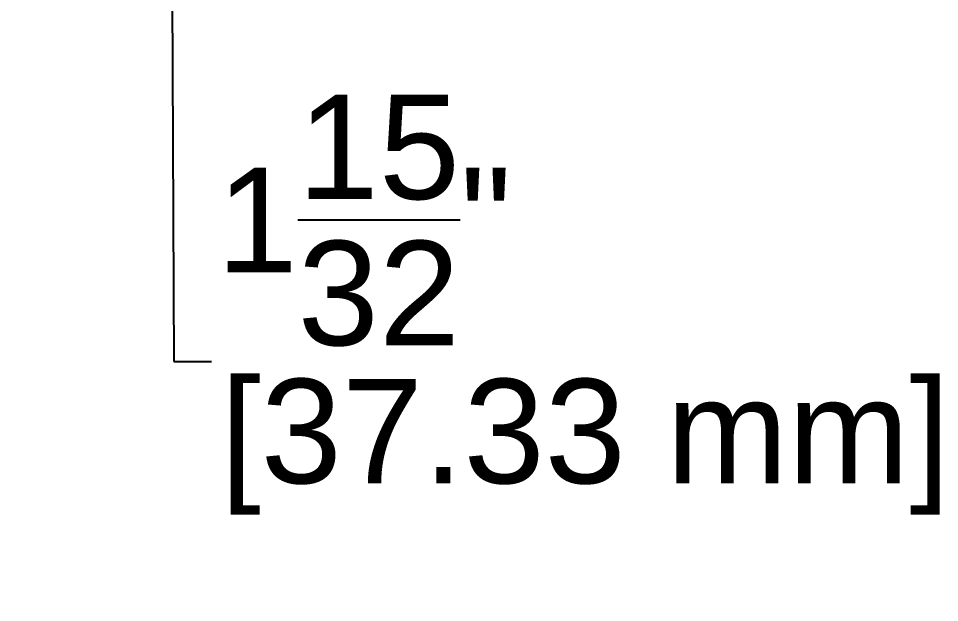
# Model space of a CAD drawing. Header units: inches. Extents: x -8.9 to 62.9, y -1.2 to 30.1.
# Drawn here: x -8.783 to -4.374, y 10.991 to 13.788 of the extents above; entities that cross this region are included whole.
import ezdxf

# ---------------------------------------------------------------- set-up
doc = ezdxf.new("R2010")
doc.units = ezdxf.units.IN
doc.header["$MEASUREMENT"] = 0
doc.layers.get('Defpoints').update_dxf_attribs({"color": 1})
doc.styles.get("Standard").update_dxf_attribs({"font": 'Arial.ttf'})
doc.dimstyles.new('.5 DIM', dxfattribs={"dimscale": 0, "dimtxt": 0.5, "dimasz": 0.5, "dimexe": 0.18, "dimexo": 0.0625, "dimgap": 0.09, "dimtad": 0, "dimtih": 1, "dimtoh": 1, "dimdec": 5, "dimzin": 0, "dimdsep": 46, "dimlunit": 4, "dimtxsty": 'Standard', "dimcen": 0.25, "dimadec": 0, "dimazin": 0, "dimtfac": 1, "dimtdec": 5, "dimtofl": 0, "dimtmove": 0, "dimatfit": 3, "dimfxl": 1, "dimtolj": 1, "dimtzin": 0, "dimarcsym": 0})

# ---------------------------------------------------------------- blocks, each defined once
blk = doc.blocks.new('*D8')
at = {"layer": 'Defpoints', "color": 0, "lineweight": -2, "transparency": 16777216}
for p, q in [((-8.7828, 15.0861), (-8.7828, 14.1139)), ((-7.3131, 15.0861), (-7.3131, 14.1139)), ((-8.2828, 14.2939), (-7.8131, 14.2939)), ((-8.0479, 14.2939), (-8.039, 12.1445)), ((-8.039, 12.1445), (-7.859, 12.1445))]:
    blk.add_line(p, q, dxfattribs=at)
at = {"layer": 'Defpoints', "color": 0, "transparency": 16777216}
for p in [(-8.7828, 15.1486), (-7.3131, 15.1486), (-7.3131, 14.2939)]:
    blk.add_point(p, dxfattribs=at)
for points in [[(-8.2828, 14.3772), (-8.2828, 14.2106), (-8.7828, 14.2939)], [(-7.8131, 14.3772), (-7.8131, 14.2106), (-7.3131, 14.2939)]]:
    blk.add_solid(points, dxfattribs=at)
at = {"layer": 'Defpoints', "color": 0, "transparency": 16777216, "char_height": 0.5, "attachment_point": 5}
for s, insert in [('\\A1;1{\\H1x;\\S15/32;}"', (-7.1278, 12.8226)), ('\\A1;[37.33 mm]', (-6.0705, 11.7363))]:
    blk.add_mtext(s, dxfattribs=dict(at, insert=insert))

msp = doc.modelspace()

# ---------------------------------------------------------------- dimensions: what is measured, and where the dimension line sits
at = {"layer": 'Defpoints'}
dim = msp.add_linear_dim(base=(-7.313059, 14.293911), p1=(-8.782811, 15.148591), p2=(-7.313059, 15.148591), dimstyle='.5 DIM', override={"dimscale": 1, "dimpost": '\\X', "dimtmove": 1}, dxfattribs=at)
dim.commit()
dim.dimension.update_dxf_attribs({"geometry": '*D8', "text_midpoint": (-7.769042, 12.144466), "dimtype": 160})

doc.saveas('drawing.dxf')
